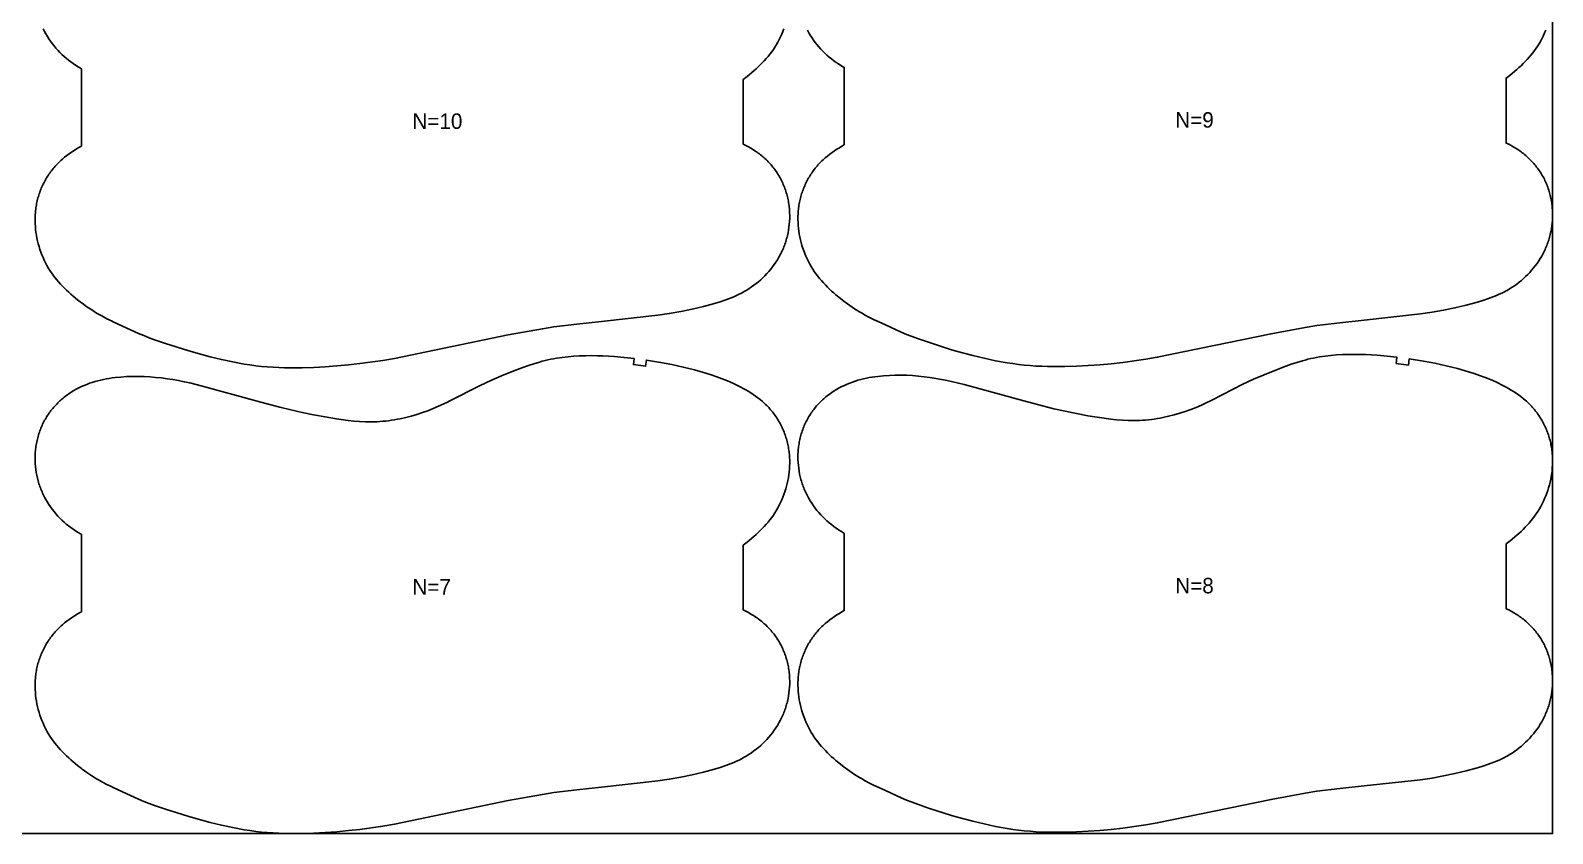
# Model space of a CAD drawing. Header units: inches. Extents: x 0 to 1973, y 0 to 1058.
# Drawn here: x 1480.8 to 1972.8, y 0 to 259.5 of the extents above; entities that cross this region are included whole.
import ezdxf

# ---------------------------------------------------------------- set-up
doc = ezdxf.new("R2010")
doc.units = ezdxf.units.IN

msp = doc.modelspace()

# ---------------------------------------------------------------- linework, layer by layer
at = {"layer": '1'}
for points in [[(0.5, 0), (1972.8415, 0), (1972.8415, 1058.3472), (0.5, 1058.3472), (0.5, 0)], [(1712.4694, 94.1757), (1711.2212, 93.2188), (1711.2212, 72.2491), (1712.057, 71.846), (1712.8888, 71.4112), (1713.7061, 70.949), (1714.5075, 70.4595), (1715.2917, 69.9429), (1715.677, 69.6745), (1716.0575, 69.3995), (1716.433, 69.1178), (1716.8034, 68.8295), (1717.1685, 68.5346), (1717.5281, 68.2332), (1717.8821, 67.9252), (1718.2303, 67.6108), (1718.5726, 67.2899), (1718.9087, 66.9625), (1719.2386, 66.6288), (1719.5621, 66.2887), (1719.879, 65.9426), (1720.1893, 65.5904), (1720.4929, 65.2324), (1720.7896, 64.8687), (1721.0793, 64.4993), (1721.3619, 64.1245), (1721.6373, 63.7444), (1721.9054, 63.3591), (1722.1661, 62.9688), (1722.4192, 62.5736), (1722.6647, 62.1735), (1722.9024, 61.7689), (1723.1321, 61.3597), (1723.3539, 60.9462), (1723.5676, 60.5284), (1723.7731, 60.1066), (1723.9705, 59.6809), (1724.1596, 59.2515), (1724.3406, 58.8186), (1724.5134, 58.3822), (1724.6779, 57.9427), (1724.8342, 57.5001), (1724.9822, 57.0546), (1725.1219, 56.6065), (1725.2532, 56.1558), (1725.3763, 55.7028), (1725.491, 55.2476), (1725.5973, 54.7903), (1725.6952, 54.3313), (1725.7847, 53.8705), (1725.8658, 53.4083), (1725.9385, 52.9447), (1726.0028, 52.4798), (1726.0588, 52.0139), (1726.1065, 51.5471), (1726.1459, 51.0794), (1726.177, 50.6112), (1726.1999, 50.1424), (1726.2212, 49.2038), (1726.2099, 48.265), (1726.1663, 47.3269), (1726.0906, 46.3908), (1725.983, 45.4578), (1725.8437, 44.5291), (1725.6725, 43.6058), (1725.4696, 42.6891), (1725.3563, 42.2337), (1725.235, 41.7803), (1725.1058, 41.3292), (1724.9687, 40.8805), (1724.8237, 40.4343), (1724.6708, 39.9908), (1724.51, 39.5502), (1724.3412, 39.1125), (1724.1646, 38.678), (1723.9802, 38.2467), (1723.7882, 37.8188), (1723.5886, 37.3942), (1723.1673, 36.5557), (1722.7172, 35.732), (1722.2394, 34.9238), (1721.7347, 34.1319), (1721.2042, 33.357), (1720.6487, 32.5998), (1720.0692, 31.8611), (1719.4664, 31.1414), (1718.8411, 30.4413), (1718.1939, 29.7614), (1717.5256, 29.1022), (1716.8369, 28.4644), (1716.1285, 27.8484), (1715.4011, 27.2549), (1714.6555, 26.6843), (1713.8925, 26.137), (1713.1132, 25.6132), (1712.3184, 25.1131), (1711.5091, 24.6371), (1711.2212, 24.479), (1710.6862, 24.1853), (1709.8506, 23.7581), (1709.0033, 23.3555), (1708.1453, 22.9776), (1707.2776, 22.6224), (1706.4015, 22.2878), (1705.518, 21.9714), (1703.7336, 21.3846), (1701.9335, 20.844), (1698.3107, 19.8528), (1694.6621, 18.9701), (1690.988, 18.1941), (1687.2914, 17.5345), (1683.5762, 16.9947), (1665.3561, 15), (1657.4472, 14.1341), (1649.9917, 13.2389), (1646.2825, 12.6584), (1635.201, 10.6356), (1598.4334, 3.0098), (1594.7294, 2.395), (1587.2907, 1.3612), (1583.5598, 0.9382), (1579.8206, 0.5961), (1576.0749, 0.3327), (1572.3249, 0.1436), (1568.5716, 0.03), (1564.8163, 0), (1562.9389, 0.0254), (1561.0625, 0.0838), (1559.1877, 0.1788), (1557.3151, 0.3119), (1555.4458, 0.4839), (1553.5806, 0.6953), (1551.7202, 0.9463), (1549.865, 1.2344), (1546.1707, 1.9085), (1542.4988, 2.6935), (1538.8483, 3.5725), (1533.4562, 5.028), (1531.609, 5.568), (1524.4519, 7.8419), (1520.9024, 9.0707), (1519.1419, 9.7225), (1517.3958, 10.4095), (1515.666, 11.1359), (1510.5342, 13.4585), (1507.238, 15), (1507.1304, 15.0503), (1505.4486, 15.8839), (1503.7926, 16.7645), (1502.9769, 17.2271), (1502.1698, 17.705), (1500.5812, 18.7038), (1499.0257, 19.7554), (1497.5025, 20.8545), (1497.26, 21.0404), (1496.0117, 21.9973), (1494.5583, 23.1862), (1493.8473, 23.7992), (1493.1479, 24.4253), (1492.4608, 25.0649), (1491.7866, 25.7186), (1491.1263, 26.3868), (1490.4814, 27.07), (1489.8534, 27.7684), (1489.244, 28.4825), (1488.6547, 29.2126), (1488.0873, 29.9591), (1487.5432, 30.7223), (1487.0242, 31.5025), (1486.5315, 32.3), (1486.0654, 33.1138), (1485.6258, 33.9428), (1485.2126, 34.7858), (1484.826, 35.6418), (1484.4656, 36.5095), (1484.1317, 37.3878), (1483.824, 38.2757), (1483.5426, 39.172), (1483.2879, 40.076), (1483.0602, 40.9869), (1482.86, 41.904), (1482.6878, 42.8266), (1482.5438, 43.7539), (1482.4287, 44.6853), (1482.3427, 45.6201), (1482.2863, 46.5574), (1482.26, 47.4961), (1482.2644, 48.4351), (1482.3, 49.3733), (1482.3674, 50.3094), (1482.4132, 50.7764), (1482.4671, 51.2424), (1482.5293, 51.7074), (1482.5997, 52.1711), (1482.6784, 52.6335), (1482.7656, 53.0943), (1482.8612, 53.5535), (1482.9653, 54.0109), (1483.0777, 54.4663), (1483.1985, 54.9197), (1483.3275, 55.3708), (1483.4647, 55.8196), (1483.61, 56.2658), (1483.7634, 56.7094), (1483.9249, 57.1501), (1484.0943, 57.5879), (1484.2716, 58.0227), (1484.4567, 58.4541), (1484.6497, 58.8823), (1484.8504, 59.3068), (1485.0588, 59.7278), (1485.2748, 60.1449), (1485.4983, 60.558), (1485.7294, 60.9671), (1485.9678, 61.3718), (1486.2136, 61.7722), (1486.4666, 62.1679), (1486.7269, 62.559), (1486.9942, 62.9451), (1487.2685, 63.3261), (1487.5498, 63.702), (1487.838, 64.0724), (1488.1329, 64.4374), (1488.4346, 64.7966), (1488.7429, 65.15), (1489.0577, 65.4974), (1489.3791, 65.8387), (1489.7068, 66.1736), (1490.0409, 66.5021), (1490.381, 66.8242), (1490.727, 67.1401), (1491.0786, 67.4499), (1491.7977, 68.0517), (1492.5364, 68.6305), (1493.2928, 69.1873), (1494.065, 69.7232), (1494.8511, 70.2391), (1495.6492, 70.7359), (1496.4575, 71.2147), (1497.26, 71.6673), (1497.26, 96.6575), (1496.9721, 96.8155), (1496.1628, 97.2915), (1495.368, 97.7916), (1494.5886, 98.3154), (1493.8257, 98.8627), (1493.0801, 99.4333), (1492.3527, 100.0268), (1491.6443, 100.6428), (1490.9555, 101.2806), (1490.2872, 101.9398), (1489.6401, 102.6197), (1489.0147, 103.3198), (1488.412, 104.0395), (1487.8324, 104.7782), (1487.277, 105.5354), (1486.7464, 106.3103), (1486.2417, 107.1023), (1485.7639, 107.9104), (1485.3139, 108.7341), (1484.8925, 109.5726), (1484.693, 109.9972), (1484.5009, 110.4251), (1484.3165, 110.8564), (1484.1399, 111.2909), (1483.9712, 111.7286), (1483.8104, 112.1692), (1483.6574, 112.6127), (1483.5124, 113.0589), (1483.3753, 113.5076), (1483.2461, 113.9587), (1483.1249, 114.4121), (1483.0115, 114.8675), (1482.8086, 115.7842), (1482.6375, 116.7075), (1482.4981, 117.6362), (1482.3906, 118.5692), (1482.3149, 119.5053), (1482.2713, 120.4434), (1482.26, 121.3822), (1482.2813, 122.3208), (1482.3042, 122.7896), (1482.3353, 123.2578), (1482.3747, 123.7255), (1482.4223, 124.1923), (1482.4783, 124.6582), (1482.5426, 125.1231), (1482.6153, 125.5867), (1482.6964, 126.0489), (1482.7859, 126.5097), (1482.8839, 126.9687), (1482.9902, 127.426), (1483.1049, 127.8812), (1483.2279, 128.3342), (1483.3593, 128.7849), (1483.499, 129.233), (1483.647, 129.6785), (1483.8033, 130.1211), (1483.9678, 130.5606), (1484.1405, 130.997), (1484.3215, 131.4299), (1484.5107, 131.8593), (1484.7081, 132.285), (1484.9136, 132.7068), (1485.1272, 133.1246), (1485.349, 133.5381), (1485.5788, 133.9473), (1485.8165, 134.3519), (1486.0619, 134.752), (1486.315, 135.1472), (1486.5757, 135.5375), (1486.8438, 135.9228), (1487.1192, 136.3029), (1487.4019, 136.6777), (1487.6916, 137.0471), (1487.9883, 137.4108), (1488.2918, 137.7688), (1488.6022, 138.121), (1488.9191, 138.4671), (1489.2426, 138.8072), (1489.5724, 139.1409), (1489.9086, 139.4683), (1490.2508, 139.7892), (1490.5991, 140.1037), (1490.9531, 140.4116), (1491.3127, 140.713), (1491.6778, 141.0079), (1492.0482, 141.2962), (1492.4237, 141.5779), (1492.8042, 141.8529), (1493.1894, 142.1213), (1493.9737, 142.6379), (1494.7751, 143.1274), (1495.5923, 143.5896), (1496.4241, 144.0244), (1497.2694, 144.432), (1498.1272, 144.8127), (1498.9963, 145.1667), (1499.8758, 145.4944), (1500.7646, 145.7961), (1501.6617, 146.072), (1502.5661, 146.3225), (1503.4767, 146.5481), (1504.3929, 146.7498), (1505.3139, 146.929), (1506.2392, 147.0868), (1507.1681, 147.2246), (1508.0999, 147.3436), (1509.9696, 147.5304), (1511.8437, 147.6558), (1513.72, 147.7225), (1515.597, 147.7314), (1517.4732, 147.6839), (1519.3473, 147.5813), (1521.2182, 147.4276), (1523.0852, 147.2269), (1524.9475, 146.9837), (1526.8043, 146.7012), (1528.6544, 146.3798), (1530.4969, 146.0186), (1532.3306, 145.617), (1535.9723, 144.705), (1555.2783, 139.4409), (1561.3321, 137.7902), (1564.978, 136.8913), (1568.6399, 136.0601), (1572.3178, 135.3029), (1576.0094, 134.6163), (1579.7134, 134.0026), (1583.4339, 133.4963), (1585.3018, 133.2976), (1587.1738, 133.147), (1589.0486, 133.0549), (1589.9865, 133.0342), (1590.9246, 133.032), (1591.8627, 133.0495), (1592.8003, 133.0866), (1593.7372, 133.1428), (1594.6729, 133.2178), (1595.6071, 133.3112), (1596.5393, 133.4227), (1597.4693, 133.5519), (1598.3967, 133.6983), (1599.321, 133.8617), (1600.2422, 134.0415), (1602.0746, 134.4486), (1603.893, 134.9158), (1605.6964, 135.4395), (1607.4836, 136.0163), (1609.2527, 136.646), (1611.0016, 137.3287), (1612.7281, 138.0644), (1614.4316, 138.8514), (1615.6324, 139.4409), (1616.1166, 139.6786), (1626.1437, 144.8141), (1629.551, 146.3911), (1633, 147.8764), (1636.4792, 149.2877), (1639.9912, 150.617), (1641.7618, 151.2446), (1643.5443, 151.836), (1645.3411, 152.3787), (1646.2455, 152.628), (1647.1543, 152.8605), (1648.0677, 153.0751), (1648.9852, 153.2719), (1649.9066, 153.4513), (1650.8313, 153.6138), (1652.689, 153.89), (1654.5548, 154.1041), (1656.4257, 154.2603), (1658.3, 154.3644), (1660.1766, 154.4225), (1662.0543, 154.4409), (1663.9319, 154.4245), (1665.8087, 154.3737), (1667.6841, 154.2879), (1669.5572, 154.1663), (1672.7464, 153.8795), (1675.9285, 153.5149), (1675.6826, 151.5301), (1679.6116, 151.0084), (1679.8937, 152.9884), (1684.4522, 152.2713), (1688.1412, 151.5712), (1691.8073, 150.7599), (1695.4464, 149.8362), (1699.0543, 148.7957), (1700.8449, 148.229), (1702.6231, 147.6258), (1704.3857, 146.9798), (1706.1292, 146.2849), (1707.8498, 145.5354), (1708.7003, 145.1387), (1709.5435, 144.7266), (1710.3788, 144.2987), (1711.2057, 143.8544), (1712.0236, 143.3931), (1712.832, 142.9143), (1713.6301, 142.4175), (1714.4162, 141.9016), (1715.1883, 141.3657), (1715.9447, 140.8089), (1716.6834, 140.2301), (1717.4025, 139.6283), (1717.7541, 139.3185), (1718.1001, 139.0026), (1718.4403, 138.6805), (1718.7743, 138.352), (1719.1021, 138.0171), (1719.4234, 137.6758), (1719.7383, 137.3284), (1720.0466, 136.975), (1720.3482, 136.6158), (1720.6432, 136.2509), (1720.9313, 135.8804), (1721.2126, 135.5045), (1721.487, 135.1235), (1721.7543, 134.7374), (1722.0145, 134.3463), (1722.2675, 133.9506), (1722.5133, 133.5502), (1722.7518, 133.1455), (1722.9828, 132.7364), (1723.2064, 132.3233), (1723.4224, 131.9062), (1723.6308, 131.4852), (1723.8315, 131.0607), (1724.0244, 130.6325), (1724.2096, 130.2011), (1724.3869, 129.7663), (1724.5563, 129.3285), (1724.7177, 128.8878), (1724.8711, 128.4442), (1725.0165, 127.998), (1725.1537, 127.5492), (1725.2827, 127.0981), (1725.4034, 126.6447), (1725.5158, 126.1893), (1725.6199, 125.7319), (1725.7156, 125.2727), (1725.8027, 124.8119), (1725.8815, 124.3495), (1725.9519, 123.8858), (1726.014, 123.4208), (1726.0679, 122.9548), (1726.1137, 122.4878), (1726.1811, 121.5517), (1726.2167, 120.6135), (1726.2212, 119.6745), (1726.1949, 118.7358), (1726.1385, 117.7985), (1726.0525, 116.8637), (1725.9373, 115.9323), (1725.7934, 115.005), (1725.6211, 114.0824), (1725.421, 113.1653), (1725.1933, 112.2544), (1724.9386, 111.3504), (1724.6572, 110.4541), (1724.3495, 109.5662), (1724.0155, 108.6879), (1723.6552, 107.8202), (1723.2685, 106.9642), (1722.8554, 106.1212), (1722.4158, 105.2922), (1721.9497, 104.4784), (1721.457, 103.6809), (1720.9379, 102.9007), (1720.3939, 102.1375), (1719.8264, 101.391), (1719.2372, 100.6609), (1718.6277, 99.9468), (1717.9998, 99.2484), (1717.3548, 98.5652), (1716.6945, 97.897), (1716.0204, 97.2433), (1715.3332, 96.6037), (1714.6338, 95.9776), (1712.4694, 94.1757)], [(1959.0897, 94.582), (1957.8415, 93.6251), (1957.8415, 72.6554), (1958.6773, 72.2524), (1959.5091, 71.8176), (1960.3264, 71.3553), (1961.1278, 70.8658), (1961.912, 70.3492), (1962.2973, 70.0809), (1962.6778, 69.8058), (1963.0533, 69.5242), (1963.4237, 69.2359), (1963.7888, 68.941), (1964.1484, 68.6395), (1964.5024, 68.3316), (1964.8506, 68.0171), (1965.1929, 67.6962), (1965.529, 67.3688), (1965.8589, 67.0351), (1966.1824, 66.6951), (1966.4993, 66.3489), (1966.8096, 65.9968), (1967.1132, 65.6387), (1967.4099, 65.275), (1967.6996, 64.9057), (1967.9822, 64.5309), (1968.2576, 64.1508), (1968.5258, 63.7655), (1968.7864, 63.3751), (1969.0395, 62.9799), (1969.285, 62.5799), (1969.5227, 62.1752), (1969.7524, 61.7661), (1969.9742, 61.3525), (1970.1879, 60.9348), (1970.3934, 60.513), (1970.5908, 60.0873), (1970.7799, 59.6579), (1970.9609, 59.2249), (1971.1337, 58.7885), (1971.2982, 58.349), (1971.4545, 57.9064), (1971.6025, 57.461), (1971.7422, 57.0128), (1971.8735, 56.5621), (1971.9966, 56.1091), (1972.1113, 55.6539), (1972.2176, 55.1967), (1972.3155, 54.7376), (1972.405, 54.2769), (1972.4861, 53.8146), (1972.5588, 53.351), (1972.6231, 52.8862), (1972.6791, 52.4203), (1972.7268, 51.9534), (1972.7662, 51.4858), (1972.7973, 51.0175), (1972.8202, 50.5487), (1972.8415, 49.6102), (1972.8302, 48.6713), (1972.7866, 47.7333), (1972.7109, 46.7972), (1972.6033, 45.8641), (1972.464, 44.9354), (1972.2928, 44.0121), (1972.0899, 43.0955), (1971.9766, 42.64), (1971.8553, 42.1866), (1971.7261, 41.7355), (1971.589, 41.2868), (1971.444, 40.8406), (1971.2911, 40.3971), (1971.1303, 39.9565), (1970.9615, 39.5189), (1970.7849, 39.0843), (1970.6005, 38.6531), (1970.4085, 38.2251), (1970.2089, 37.8005), (1969.7876, 36.9621), (1969.3376, 36.1384), (1968.8597, 35.3302), (1968.3551, 34.5383), (1967.8245, 33.7633), (1967.269, 33.0061), (1966.6895, 32.2674), (1966.0867, 31.5477), (1965.4614, 30.8476), (1964.8142, 30.1677), (1964.1459, 29.5085), (1963.4572, 28.8707), (1962.7488, 28.2547), (1962.0214, 27.6612), (1961.2758, 27.0906), (1960.5128, 26.5433), (1959.7335, 26.0195), (1958.9387, 25.5195), (1958.1294, 25.0434), (1957.8415, 24.8854), (1957.3065, 24.5917), (1956.4709, 24.1644), (1955.6236, 23.7619), (1954.7656, 23.384), (1953.8979, 23.0288), (1953.0218, 22.6941), (1952.1383, 22.3778), (1950.3539, 21.7909), (1948.5538, 21.2503), (1944.931, 20.2591), (1941.2824, 19.3765), (1937.6083, 18.6005), (1933.9117, 17.9409), (1930.1965, 17.401), (1911.9764, 15.4063), (1904.0675, 14.5405), (1896.612, 13.6452), (1892.9028, 13.0647), (1881.8213, 11.0419), (1845.0537, 3.4162), (1841.3497, 2.8013), (1833.911, 1.7676), (1830.1801, 1.3446), (1826.4409, 1.0024), (1822.6952, 0.7391), (1818.9452, 0.55), (1815.1919, 0.4363), (1811.4366, 0.4063), (1809.5592, 0.4318), (1807.6829, 0.4901), (1805.808, 0.5852), (1803.9354, 0.7183), (1802.0661, 0.8902), (1800.2009, 1.1016), (1798.3405, 1.3527), (1796.4853, 1.6407), (1792.791, 2.3148), (1789.1191, 3.0998), (1785.4686, 3.9789), (1780.0765, 5.4343), (1778.2293, 5.9743), (1771.0722, 8.2482), (1767.5227, 9.477), (1765.7622, 10.1289), (1764.0161, 10.8158), (1762.2863, 11.5423), (1757.1545, 13.8648), (1753.8583, 15.4063), (1753.7507, 15.4567), (1752.0689, 16.2902), (1750.4129, 17.1708), (1749.5972, 17.6335), (1748.7901, 18.1114), (1747.2015, 19.1102), (1745.646, 20.1618), (1744.1228, 21.2609), (1743.8803, 21.4467), (1742.632, 22.4036), (1741.1786, 23.5925), (1740.4676, 24.2056), (1739.7682, 24.8316), (1739.0811, 25.4712), (1738.4069, 26.1249), (1737.7466, 26.7932), (1737.1017, 27.4763), (1736.4737, 28.1747), (1735.8643, 28.8888), (1735.275, 29.6189), (1734.7076, 30.3654), (1734.1635, 31.1286), (1733.6445, 31.9089), (1733.1518, 32.7064), (1732.6857, 33.5202), (1732.2461, 34.3491), (1731.833, 35.1922), (1731.4463, 36.0481), (1731.0859, 36.9158), (1730.752, 37.7942), (1730.4443, 38.682), (1730.1629, 39.5783), (1729.9082, 40.4823), (1729.6805, 41.3932), (1729.4803, 42.3103), (1729.3081, 43.2329), (1729.1641, 44.1603), (1729.049, 45.0917), (1728.963, 46.0264), (1728.9066, 46.9637), (1728.8803, 47.9024), (1728.8847, 48.8414), (1728.9203, 49.7796), (1728.9877, 50.7158), (1729.0335, 51.1827), (1729.0874, 51.6488), (1729.1496, 52.1137), (1729.22, 52.5774), (1729.2987, 53.0398), (1729.3859, 53.5006), (1729.4815, 53.9598), (1729.5856, 54.4172), (1729.698, 54.8727), (1729.8188, 55.326), (1729.9478, 55.7771), (1730.085, 56.2259), (1730.2303, 56.6721), (1730.3837, 57.1157), (1730.5452, 57.5565), (1730.7146, 57.9943), (1730.8919, 58.429), (1731.077, 58.8605), (1731.27, 59.2886), (1731.4707, 59.7132), (1731.6791, 60.1341), (1731.8951, 60.5512), (1732.1186, 60.9644), (1732.3497, 61.3734), (1732.5881, 61.7782), (1732.8339, 62.1785), (1733.087, 62.5743), (1733.3472, 62.9653), (1733.6145, 63.3514), (1733.8888, 63.7325), (1734.1701, 64.1083), (1734.4583, 64.4788), (1734.7532, 64.8437), (1735.0549, 65.203), (1735.3632, 65.5564), (1735.678, 65.9038), (1735.9994, 66.245), (1736.3271, 66.5799), (1736.6612, 66.9084), (1737.0013, 67.2306), (1737.3473, 67.5465), (1737.6989, 67.8563), (1738.418, 68.458), (1739.1567, 69.0368), (1739.9131, 69.5937), (1740.6853, 70.1295), (1741.4714, 70.6454), (1742.2695, 71.1423), (1743.0778, 71.621), (1743.8803, 72.0736), (1743.8803, 97.0638), (1743.5924, 97.2218), (1742.7831, 97.6979), (1741.9883, 98.1979), (1741.2089, 98.7217), (1740.446, 99.269), (1739.7004, 99.8396), (1738.973, 100.4331), (1738.2646, 101.0491), (1737.5758, 101.6869), (1736.9075, 102.3461), (1736.2604, 103.026), (1735.635, 103.7261), (1735.0323, 104.4458), (1734.4528, 105.1845), (1733.8973, 105.9417), (1733.3667, 106.7167), (1732.862, 107.5086), (1732.3842, 108.3168), (1731.9342, 109.1405), (1731.5129, 109.9789), (1731.3133, 110.4035), (1731.1212, 110.8315), (1730.9368, 111.2627), (1730.7602, 111.6973), (1730.5915, 112.1349), (1730.4307, 112.5755), (1730.2778, 113.019), (1730.1327, 113.4652), (1729.9956, 113.9139), (1729.8665, 114.365), (1729.7452, 114.8184), (1729.6318, 115.2739), (1729.429, 116.1905), (1729.2578, 117.1138), (1729.1184, 118.0425), (1729.0109, 118.9756), (1728.9352, 119.9117), (1728.8916, 120.8497), (1728.8803, 121.7886), (1728.9016, 122.7271), (1728.9245, 123.1959), (1728.9556, 123.6642), (1728.995, 124.1318), (1729.0426, 124.5987), (1729.0986, 125.0646), (1729.1629, 125.5294), (1729.2356, 125.993), (1729.3167, 126.4553), (1729.4062, 126.916), (1729.5042, 127.3751), (1729.6105, 127.8323), (1729.7252, 128.2875), (1729.8482, 128.7405), (1729.9796, 129.1912), (1730.1193, 129.6394), (1730.2673, 130.0848), (1730.4236, 130.5274), (1730.5881, 130.9669), (1730.7608, 131.4033), (1730.9418, 131.8363), (1731.131, 132.2657), (1731.3284, 132.6914), (1731.5339, 133.1132), (1731.7475, 133.5309), (1731.9693, 133.9445), (1732.1991, 134.3536), (1732.4368, 134.7583), (1732.6822, 135.1583), (1732.9353, 135.5535), (1733.196, 135.9439), (1733.4641, 136.3292), (1733.7395, 136.7093), (1734.0222, 137.0841), (1734.3119, 137.4534), (1734.6086, 137.8171), (1734.9121, 138.1752), (1735.2225, 138.5273), (1735.5394, 138.8735), (1735.8629, 139.2135), (1736.1927, 139.5472), (1736.5289, 139.8746), (1736.8711, 140.1955), (1737.2194, 140.51), (1737.5734, 140.8179), (1737.933, 141.1194), (1738.2981, 141.4143), (1738.6685, 141.7026), (1739.044, 141.9842), (1739.4245, 142.2593), (1739.8097, 142.5276), (1740.594, 143.0442), (1741.3954, 143.5337), (1742.2126, 143.996), (1743.0444, 144.4308), (1743.8897, 144.8383), (1744.7475, 145.219), (1745.6166, 145.573), (1746.4961, 145.9007), (1747.3849, 146.2024), (1748.282, 146.4783), (1749.1864, 146.7289), (1750.097, 146.9544), (1751.0132, 147.1562), (1751.9342, 147.3353), (1752.8596, 147.4931), (1753.7884, 147.6309), (1754.7202, 147.7499), (1756.5899, 147.9367), (1758.464, 148.0621), (1760.3403, 148.1288), (1762.2173, 148.1378), (1764.0935, 148.0902), (1765.9676, 147.9877), (1767.8385, 147.8339), (1769.7055, 147.6333), (1771.5679, 147.39), (1773.4246, 147.1076), (1775.2747, 146.7861), (1777.1172, 146.4249), (1778.9509, 146.0233), (1782.5926, 145.1114), (1801.8986, 139.8472), (1807.9524, 138.1965), (1811.5983, 137.2976), (1815.2602, 136.4664), (1818.9381, 135.7092), (1822.6297, 135.0226), (1826.3337, 134.4089), (1830.0542, 133.9026), (1831.9221, 133.7039), (1833.7942, 133.5533), (1835.6689, 133.4613), (1836.6068, 133.4405), (1837.5449, 133.4384), (1838.483, 133.4559), (1839.4206, 133.4929), (1840.3575, 133.5491), (1841.2932, 133.6241), (1842.2274, 133.7176), (1843.1596, 133.829), (1844.0896, 133.9582), (1845.017, 134.1046), (1845.9413, 134.268), (1846.8625, 134.4478), (1848.6949, 134.8549), (1850.5133, 135.3222), (1852.3167, 135.8458), (1854.1039, 136.4227), (1855.873, 137.0523), (1857.6219, 137.735), (1859.3484, 138.4708), (1861.0519, 139.2577), (1862.2527, 139.8472), (1862.7369, 140.0849), (1872.764, 145.2205), (1876.1713, 146.7974), (1879.6203, 148.2828), (1883.0995, 149.694), (1886.6115, 151.0233), (1888.3821, 151.651), (1890.1646, 152.2423), (1891.9614, 152.785), (1892.8658, 153.0343), (1893.7746, 153.2669), (1894.688, 153.4815), (1895.6055, 153.6782), (1896.5269, 153.8576), (1897.4516, 154.0201), (1899.3093, 154.2963), (1901.1751, 154.5104), (1903.046, 154.6667), (1904.9203, 154.7707), (1906.7969, 154.8289), (1908.6746, 154.8472), (1910.5522, 154.8308), (1912.429, 154.7801), (1914.3044, 154.6942), (1916.1775, 154.5726), (1919.3667, 154.2858), (1922.5488, 153.9213), (1922.3029, 151.9364), (1926.2319, 151.4148), (1926.514, 153.3948), (1931.0725, 152.6776), (1934.7615, 151.9776), (1938.4276, 151.1662), (1942.0667, 150.2425), (1945.6746, 149.202), (1947.4652, 148.6354), (1949.2434, 148.0321), (1951.006, 147.3861), (1952.7495, 146.6912), (1954.4702, 145.9417), (1955.3206, 145.545), (1956.1638, 145.133), (1956.9991, 144.7051), (1957.826, 144.2607), (1958.6439, 143.7994), (1959.4523, 143.3207), (1960.2504, 142.8238), (1961.0365, 142.3079), (1961.8087, 141.7721), (1962.565, 141.2152), (1963.3037, 140.6364), (1964.0228, 140.0347), (1964.3745, 139.7249), (1964.7204, 139.409), (1965.0606, 139.0868), (1965.3946, 138.7583), (1965.7224, 138.4234), (1966.0437, 138.0822), (1966.3586, 137.7348), (1966.6669, 137.3814), (1966.9685, 137.0221), (1967.2635, 136.6572), (1967.5516, 136.2867), (1967.8329, 135.9109), (1968.1073, 135.5298), (1968.3746, 135.1437), (1968.6348, 134.7527), (1968.8879, 134.3569), (1969.1336, 133.9566), (1969.3721, 133.5518), (1969.6031, 133.1428), (1969.8267, 132.7296), (1970.0427, 132.3125), (1970.2511, 131.8916), (1970.4518, 131.467), (1970.6447, 131.0389), (1970.8299, 130.6074), (1971.0072, 130.1727), (1971.1766, 129.7349), (1971.338, 129.2941), (1971.4915, 128.8505), (1971.6368, 128.4043), (1971.774, 127.9555), (1971.903, 127.5044), (1972.0237, 127.0511), (1972.1362, 126.5956), (1972.2402, 126.1382), (1972.3359, 125.679), (1972.423, 125.2182), (1972.5018, 124.7558), (1972.5722, 124.2921), (1972.6343, 123.8272), (1972.6883, 123.3611), (1972.734, 122.8942), (1972.8014, 121.958), (1972.837, 121.0198), (1972.8415, 120.0808), (1972.8152, 119.1421), (1972.7588, 118.2048), (1972.6728, 117.2701), (1972.5576, 116.3387), (1972.4137, 115.4113), (1972.2414, 114.4887), (1972.0413, 113.5716), (1971.8136, 112.6607), (1971.5589, 111.7568), (1971.2775, 110.8604), (1970.9698, 109.9726), (1970.6358, 109.0942), (1970.2755, 108.2265), (1969.8888, 107.3706), (1969.4757, 106.5275), (1969.0361, 105.6986), (1968.57, 104.8848), (1968.0773, 104.0873), (1967.5582, 103.307), (1967.0142, 102.5438), (1966.4467, 101.7973), (1965.8575, 101.0672), (1965.248, 100.3531), (1964.6201, 99.6547), (1963.9751, 98.9716), (1963.3148, 98.3033), (1962.6407, 97.6496), (1961.9535, 97.01), (1961.2541, 96.384), (1959.0897, 94.582)]]:
    msp.add_lwpolyline(points, close=True, dxfattribs=at)
for points in [[(1724.3495, 260.0662), (1724.0155, 259.1879), (1723.6552, 258.3202), (1723.2685, 257.4642), (1722.8554, 256.6212), (1722.4158, 255.7922), (1721.9497, 254.9784), (1721.457, 254.1809), (1720.9379, 253.4007), (1720.3939, 252.6375), (1719.8264, 251.891), (1719.2372, 251.1609), (1718.6277, 250.4468), (1717.9998, 249.7484), (1717.3548, 249.0652), (1716.6945, 248.397), (1716.0204, 247.7433), (1715.3332, 247.1037), (1714.6338, 246.4776), (1712.4694, 244.6757), (1712.4694, 244.6757), (1711.2212, 243.7188), (1711.2212, 222.7491), (1712.057, 222.346), (1712.8888, 221.9112), (1713.7061, 221.449), (1714.5075, 220.9595), (1715.2917, 220.4429), (1715.677, 220.1745), (1716.0575, 219.8995), (1716.433, 219.6178), (1716.8034, 219.3295), (1717.1685, 219.0346), (1717.5281, 218.7332), (1717.8821, 218.4252), (1718.2303, 218.1108), (1718.5726, 217.7899), (1718.9087, 217.4625), (1719.2386, 217.1288), (1719.5621, 216.7887), (1719.879, 216.4426), (1720.1893, 216.0904), (1720.4929, 215.7324), (1720.7896, 215.3687), (1721.0793, 214.9993), (1721.3619, 214.6245), (1721.6373, 214.2444), (1721.9054, 213.8591), (1722.1661, 213.4688), (1722.4192, 213.0736), (1722.6647, 212.6735), (1722.9024, 212.2689), (1723.1321, 211.8597), (1723.3539, 211.4462), (1723.5676, 211.0284), (1723.7731, 210.6066), (1723.9705, 210.1809), (1724.1596, 209.7515), (1724.3406, 209.3186), (1724.5134, 208.8822), (1724.6779, 208.4427), (1724.8342, 208.0001), (1724.9822, 207.5546), (1725.1219, 207.1065), (1725.2532, 206.6558), (1725.3763, 206.2028), (1725.491, 205.7476), (1725.5973, 205.2903), (1725.6952, 204.8313), (1725.7847, 204.3705), (1725.8658, 203.9083), (1725.9385, 203.4447), (1726.0028, 202.9798), (1726.0588, 202.5139), (1726.1065, 202.0471), (1726.1459, 201.5794), (1726.177, 201.1112), (1726.1999, 200.6424), (1726.2212, 199.7038), (1726.2099, 198.765), (1726.1663, 197.8269), (1726.0906, 196.8908), (1725.983, 195.9578), (1725.8437, 195.0291), (1725.6725, 194.1058), (1725.4696, 193.1891), (1725.3563, 192.7337), (1725.235, 192.2803), (1725.1058, 191.8292), (1724.9687, 191.3805), (1724.8237, 190.9343), (1724.6708, 190.4908), (1724.51, 190.0502), (1724.3412, 189.6125), (1724.1646, 189.178), (1723.9802, 188.7467), (1723.7882, 188.3188), (1723.5886, 187.8942), (1723.1673, 187.0557), (1722.7172, 186.232), (1722.2394, 185.4238), (1721.7347, 184.6319), (1721.2042, 183.857), (1720.6487, 183.0998), (1720.0692, 182.3611), (1719.4664, 181.6414), (1718.8411, 180.9413), (1718.1939, 180.2614), (1717.5256, 179.6022), (1716.8369, 178.9644), (1716.1285, 178.3484), (1715.4011, 177.7549), (1714.6555, 177.1843), (1713.8925, 176.637), (1713.1132, 176.1132), (1712.3184, 175.6131), (1711.5091, 175.1371), (1711.2212, 174.979), (1710.6862, 174.6853), (1709.8506, 174.2581), (1709.0033, 173.8555), (1708.1453, 173.4776), (1707.2776, 173.1224), (1706.4015, 172.7878), (1705.518, 172.4714), (1703.7336, 171.8846), (1701.9335, 171.344), (1698.3107, 170.3528), (1694.6621, 169.4701), (1690.988, 168.6941), (1687.2914, 168.0345), (1683.5762, 167.4947), (1665.3561, 165.5), (1657.4472, 164.6341), (1649.9917, 163.7389), (1646.2825, 163.1584), (1635.201, 161.1356), (1598.4334, 153.5098), (1594.7294, 152.895), (1587.2907, 151.8612), (1583.5598, 151.4382), (1579.8206, 151.0961), (1576.0749, 150.8327), (1572.3249, 150.6436), (1568.5716, 150.53), (1564.8163, 150.5), (1562.9389, 150.5254), (1561.0625, 150.5838), (1559.1877, 150.6788), (1557.3151, 150.8119), (1555.4458, 150.9839), (1553.5806, 151.1953), (1551.7202, 151.4463), (1549.865, 151.7344), (1546.1707, 152.4085), (1542.4988, 153.1935), (1538.8483, 154.0725), (1533.4562, 155.528), (1531.609, 156.068), (1524.4519, 158.3419), (1520.9024, 159.5707), (1519.1419, 160.2225), (1517.3958, 160.9095), (1515.666, 161.6359), (1510.5342, 163.9585), (1507.238, 165.5), (1507.1304, 165.5503), (1505.4486, 166.3839), (1503.7926, 167.2645), (1502.9769, 167.7271), (1502.1698, 168.205), (1500.5812, 169.2038), (1499.0257, 170.2554), (1497.5025, 171.3545), (1497.26, 171.5404), (1496.0117, 172.4973), (1494.5583, 173.6862), (1493.8473, 174.2992), (1493.1479, 174.9253), (1492.4608, 175.5649), (1491.7866, 176.2186), (1491.1263, 176.8868), (1490.4814, 177.57), (1489.8534, 178.2684), (1489.244, 178.9825), (1488.6547, 179.7126), (1488.0873, 180.4591), (1487.5432, 181.2223), (1487.0242, 182.0025), (1486.5315, 182.8), (1486.0654, 183.6138), (1485.6258, 184.4428), (1485.2126, 185.2858), (1484.826, 186.1418), (1484.4656, 187.0095), (1484.1317, 187.8878), (1483.824, 188.7757), (1483.5426, 189.672), (1483.2879, 190.576), (1483.0602, 191.4869), (1482.86, 192.404), (1482.6878, 193.3266), (1482.5438, 194.2539), (1482.4287, 195.1853), (1482.3427, 196.1201), (1482.2863, 197.0574), (1482.26, 197.9961), (1482.2644, 198.9351), (1482.3, 199.8733), (1482.3674, 200.8094), (1482.4132, 201.2764), (1482.4671, 201.7424), (1482.5293, 202.2074), (1482.5997, 202.6711), (1482.6784, 203.1335), (1482.7656, 203.5943), (1482.8612, 204.0535), (1482.9653, 204.5109), (1483.0777, 204.9663), (1483.1985, 205.4197), (1483.3275, 205.8708), (1483.4647, 206.3196), (1483.61, 206.7658), (1483.7634, 207.2094), (1483.9249, 207.6501), (1484.0943, 208.0879), (1484.2716, 208.5227), (1484.4567, 208.9541), (1484.6497, 209.3823), (1484.8504, 209.8068), (1485.0588, 210.2278), (1485.2748, 210.6449), (1485.4983, 211.058), (1485.7294, 211.4671), (1485.9678, 211.8718), (1486.2136, 212.2722), (1486.4666, 212.6679), (1486.7269, 213.059), (1486.9942, 213.4451), (1487.2685, 213.8261), (1487.5498, 214.202), (1487.838, 214.5724), (1488.1329, 214.9374), (1488.4346, 215.2966), (1488.7429, 215.65), (1489.0577, 215.9974), (1489.3791, 216.3387), (1489.7068, 216.6736), (1490.0409, 217.0021), (1490.381, 217.3242), (1490.727, 217.6401), (1491.0786, 217.9499), (1491.7977, 218.5517), (1492.5364, 219.1305), (1493.2928, 219.6873), (1494.065, 220.2232), (1494.8511, 220.7391), (1495.6492, 221.2359), (1496.4575, 221.7147), (1497.26, 222.1673), (1497.26, 247.1575), (1496.9721, 247.3155), (1496.1628, 247.7915), (1495.368, 248.2916), (1494.5886, 248.8154), (1493.8257, 249.3627), (1493.0801, 249.9333), (1492.3527, 250.5268), (1491.6443, 251.1428), (1490.9555, 251.7806), (1490.2872, 252.4398), (1489.6401, 253.1197), (1489.0147, 253.8198), (1488.412, 254.5395), (1487.8324, 255.2782), (1487.277, 256.0354), (1486.7464, 256.8103), (1486.2417, 257.6023), (1485.7639, 258.4104), (1485.3139, 259.2341), (1484.8925, 260.0726)], [(1970.6358, 259.5942), (1970.2755, 258.7265), (1969.8888, 257.8706), (1969.4757, 257.0275), (1969.0361, 256.1986), (1968.57, 255.3848), (1968.0773, 254.5873), (1967.5582, 253.807), (1967.0142, 253.0438), (1966.4467, 252.2973), (1965.8575, 251.5672), (1965.248, 250.8531), (1964.6201, 250.1547), (1963.9751, 249.4716), (1963.3148, 248.8033), (1962.6407, 248.1496), (1961.9535, 247.51), (1961.2541, 246.884), (1959.0897, 245.082), (1959.0897, 245.082), (1957.8415, 244.1251), (1957.8415, 223.1554), (1958.6773, 222.7524), (1959.5091, 222.3176), (1960.3264, 221.8553), (1961.1278, 221.3658), (1961.912, 220.8492), (1962.2973, 220.5809), (1962.6778, 220.3058), (1963.0533, 220.0242), (1963.4237, 219.7359), (1963.7888, 219.441), (1964.1484, 219.1395), (1964.5024, 218.8316), (1964.8506, 218.5171), (1965.1929, 218.1962), (1965.529, 217.8688), (1965.8589, 217.5351), (1966.1824, 217.1951), (1966.4993, 216.8489), (1966.8096, 216.4968), (1967.1132, 216.1387), (1967.4099, 215.775), (1967.6996, 215.4057), (1967.9822, 215.0309), (1968.2576, 214.6508), (1968.5258, 214.2655), (1968.7864, 213.8751), (1969.0395, 213.4799), (1969.285, 213.0799), (1969.5227, 212.6752), (1969.7524, 212.2661), (1969.9742, 211.8525), (1970.1879, 211.4348), (1970.3934, 211.013), (1970.5908, 210.5873), (1970.7799, 210.1579), (1970.9609, 209.7249), (1971.1337, 209.2885), (1971.2982, 208.849), (1971.4545, 208.4064), (1971.6025, 207.961), (1971.7422, 207.5128), (1971.8735, 207.0621), (1971.9966, 206.6091), (1972.1113, 206.1539), (1972.2176, 205.6967), (1972.3155, 205.2376), (1972.405, 204.7769), (1972.4861, 204.3146), (1972.5588, 203.851), (1972.6231, 203.3862), (1972.6791, 202.9203), (1972.7268, 202.4534), (1972.7662, 201.9858), (1972.7973, 201.5175), (1972.8202, 201.0487), (1972.8415, 200.1102), (1972.8302, 199.1713), (1972.7866, 198.2333), (1972.7109, 197.2972), (1972.6033, 196.3641), (1972.464, 195.4354), (1972.2928, 194.5121), (1972.0899, 193.5955), (1971.9766, 193.14), (1971.8553, 192.6866), (1971.7261, 192.2355), (1971.589, 191.7868), (1971.444, 191.3406), (1971.2911, 190.8971), (1971.1303, 190.4565), (1970.9615, 190.0189), (1970.7849, 189.5843), (1970.6005, 189.1531), (1970.4085, 188.7251), (1970.2089, 188.3005), (1969.7876, 187.4621), (1969.3376, 186.6384), (1968.8597, 185.8302), (1968.3551, 185.0383), (1967.8245, 184.2633), (1967.269, 183.5061), (1966.6895, 182.7674), (1966.0867, 182.0477), (1965.4614, 181.3476), (1964.8142, 180.6677), (1964.1459, 180.0085), (1963.4572, 179.3707), (1962.7488, 178.7547), (1962.0214, 178.1612), (1961.2758, 177.5906), (1960.5128, 177.0433), (1959.7335, 176.5195), (1958.9387, 176.0195), (1958.1294, 175.5434), (1957.8415, 175.3854), (1957.3065, 175.0917), (1956.4709, 174.6644), (1955.6236, 174.2619), (1954.7656, 173.884), (1953.8979, 173.5288), (1953.0218, 173.1941), (1952.1383, 172.8778), (1950.3539, 172.2909), (1948.5538, 171.7503), (1944.931, 170.7591), (1941.2824, 169.8765), (1937.6083, 169.1005), (1933.9117, 168.4409), (1930.1965, 167.901), (1911.9764, 165.9063), (1904.0675, 165.0405), (1896.612, 164.1452), (1892.9028, 163.5647), (1881.8213, 161.5419), (1845.0537, 153.9162), (1841.3497, 153.3013), (1833.911, 152.2676), (1830.1801, 151.8446), (1826.4409, 151.5024), (1822.6952, 151.2391), (1818.9452, 151.05), (1815.1919, 150.9363), (1811.4366, 150.9063), (1809.5592, 150.9318), (1807.6829, 150.9901), (1805.808, 151.0852), (1803.9354, 151.2183), (1802.0661, 151.3902), (1800.2009, 151.6016), (1798.3405, 151.8527), (1796.4853, 152.1407), (1792.791, 152.8148), (1789.1191, 153.5998), (1785.4686, 154.4789), (1780.0765, 155.9343), (1778.2293, 156.4743), (1771.0722, 158.7482), (1767.5227, 159.977), (1765.7622, 160.6289), (1764.0161, 161.3158), (1762.2863, 162.0423), (1757.1545, 164.3648), (1753.8583, 165.9063), (1753.7507, 165.9567), (1752.0689, 166.7902), (1750.4129, 167.6708), (1749.5972, 168.1335), (1748.7901, 168.6114), (1747.2015, 169.6102), (1745.646, 170.6618), (1744.1228, 171.7609), (1743.8803, 171.9467), (1742.632, 172.9036), (1741.1786, 174.0925), (1740.4676, 174.7056), (1739.7682, 175.3316), (1739.0811, 175.9712), (1738.4069, 176.6249), (1737.7466, 177.2932), (1737.1017, 177.9763), (1736.4737, 178.6747), (1735.8643, 179.3888), (1735.275, 180.1189), (1734.7076, 180.8654), (1734.1635, 181.6286), (1733.6445, 182.4089), (1733.1518, 183.2064), (1732.6857, 184.0202), (1732.2461, 184.8491), (1731.833, 185.6922), (1731.4463, 186.5481), (1731.0859, 187.4158), (1730.752, 188.2942), (1730.4443, 189.182), (1730.1629, 190.0783), (1729.9082, 190.9823), (1729.6805, 191.8932), (1729.4803, 192.8103), (1729.3081, 193.7329), (1729.1641, 194.6603), (1729.049, 195.5917), (1728.963, 196.5264), (1728.9066, 197.4637), (1728.8803, 198.4024), (1728.8847, 199.3414), (1728.9203, 200.2796), (1728.9877, 201.2158), (1729.0335, 201.6827), (1729.0874, 202.1488), (1729.1496, 202.6137), (1729.22, 203.0774), (1729.2987, 203.5398), (1729.3859, 204.0006), (1729.4815, 204.4598), (1729.5856, 204.9172), (1729.698, 205.3727), (1729.8188, 205.826), (1729.9478, 206.2771), (1730.085, 206.7259), (1730.2303, 207.1721), (1730.3837, 207.6157), (1730.5452, 208.0565), (1730.7146, 208.4943), (1730.8919, 208.929), (1731.077, 209.3605), (1731.27, 209.7886), (1731.4707, 210.2132), (1731.6791, 210.6341), (1731.8951, 211.0512), (1732.1186, 211.4644), (1732.3497, 211.8734), (1732.5881, 212.2782), (1732.8339, 212.6785), (1733.087, 213.0743), (1733.3472, 213.4653), (1733.6145, 213.8514), (1733.8888, 214.2325), (1734.1701, 214.6083), (1734.4583, 214.9788), (1734.7532, 215.3437), (1735.0549, 215.703), (1735.3632, 216.0564), (1735.678, 216.4038), (1735.9994, 216.745), (1736.3271, 217.0799), (1736.6612, 217.4084), (1737.0013, 217.7306), (1737.3473, 218.0465), (1737.6989, 218.3563), (1738.418, 218.958), (1739.1567, 219.5368), (1739.9131, 220.0937), (1740.6853, 220.6295), (1741.4714, 221.1454), (1742.2695, 221.6423), (1743.0778, 222.121), (1743.8803, 222.5736), (1743.8803, 247.5638), (1743.5924, 247.7218), (1742.7831, 248.1979), (1741.9883, 248.6979), (1741.2089, 249.2217), (1740.446, 249.769), (1739.7004, 250.3396), (1738.973, 250.9331), (1738.2646, 251.5491), (1737.5758, 252.1869), (1736.9075, 252.8461), (1736.2604, 253.526), (1735.635, 254.2261), (1735.0323, 254.9458), (1734.4528, 255.6845), (1733.8973, 256.4417), (1733.3667, 257.2167), (1732.862, 258.0086), (1732.3842, 258.8168), (1731.9342, 259.6405)]]:
    msp.add_lwpolyline(points, dxfattribs=at)

# ---------------------------------------------------------------- texts
for s, p in [('N=10', (1604.2406, 227.7204)), ('N=9', (1850.8609, 228.1268)), ('N=7', (1604.2406, 77.2204)), ('N=8', (1850.8609, 77.6268))]:
    msp.add_text(s, height=5, dxfattribs=at).set_placement(p)

doc.saveas('drawing.dxf')
